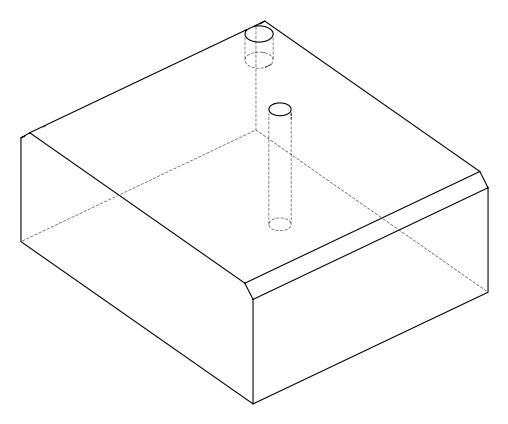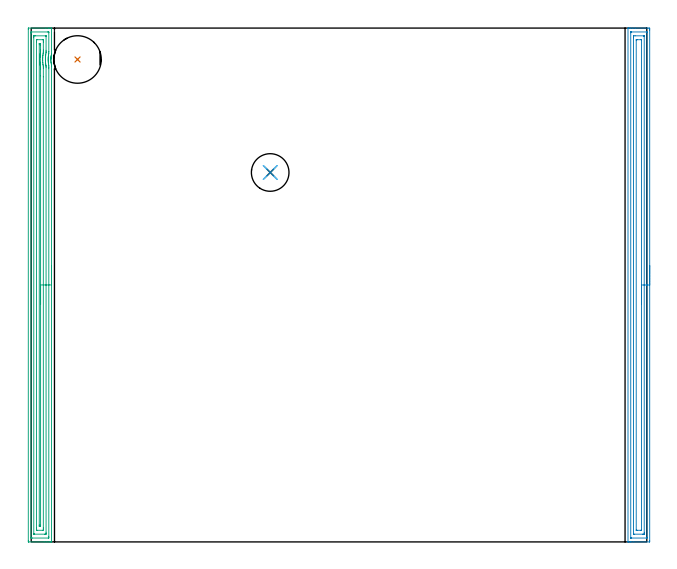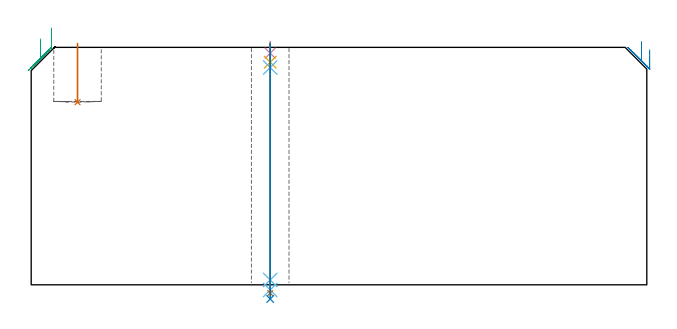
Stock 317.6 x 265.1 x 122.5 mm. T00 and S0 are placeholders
(PLAN: 8 operations, 6 tool changes, 21.4 min)
(1 INDEXABLE_INSERT_DRILL_BLIND_HOLE_FROM_SOLID | STEP1POCKET | NXT0302_020 | 0.12 min | 13196 mm3)
(2 AREA_MILL | FG_CHAMFER_SURFACE | UGT0205_001 | 8.76 min | 16627 mm3)
(3 AREA_MILL_1 | FG_CHAMFER_SURFACE_1 | UGT0205_001 | 10.8 min | 19091 mm3)
(4 SPOT_DRILL | STEP1HOLE | NXT0321_9005460120000 | 0.05 min | 178 mm3)
(5 DRILL_BLIND_HOLE_INTO_CENTER | STEP1HOLE | NXT0301_022 | 0.04 min | 95 mm3)
(6 GUN_DRILL_THROUGH_HOLE | STEP1HOLE | UGT0307_001 | 0.55 min | 2236 mm3)
(7 SPADE_DRILL_TO_ENLARGE_THROUGH_HOLE | STEP1HOLE | UGT0306_003 | 0.52 min | 12495 mm3)
(8 DRILL_TO_ENLARGE_THROUGH_HOLE | STEP1HOLE | UGT0301_261 | 0.53 min | 21166 mm3)
(TOOL NXT0302_020 | Index. Insert Drill 24.5mm [880-D2450L25-03] | D24.5 PA176 FL74 Z2)
(TOOL UGT0205_001 | Chamfer Mill 20 x 3 x 45 deg. | D20 FL50 Z2)
(TOOL NXT0321_9005460120000 | NC Spot Drill, 142deg, 12mm, Carbide, Uncoated | D12 PA142 FL30 Z2)
(TOOL NXT0301_022 | Carbide Drill 5.1mm [860.1-0510-015A1-MM 2214] | D5.1 PA140 FL28 Z2)
(TOOL UGT0307_001 | Gun Drill 5 mm | D5 PA130 FL24 Z1)
(TOOL UGT0306_003 | Spade Drill 12.5mm | D12.5 PA132 FL10 Z2)
(TOOL UGT0301_261 | Twist Drill 19.4 mm | D19.4 PA118 FL140 Z2)
(OP 1 INDEXABLE_INSERT_DRILL_BLIND_HOLE_FROM_SOLID)
G17 G21 G94 G90
T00 M6
G54
G17 G0 G90 X23.9 Y248.9 S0 M3
G43 Z132.5 H1
G94 G81 G98 Z94.2 F250. R124.5
G80
M5
M2
(OP 2 AREA_MILL)
G17 G21 G94 G90
T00 M6
G54
G17 G0 G90 X319.1 Y142.55 S1061 M3
G43 Z132.5 H0
Z121.3
G94 G1 Y142.512 Z120.428 F250.
Y142.398 Z119.564
Y142.209 Z118.712
Y141.947 Z117.88
Y141.613 Z117.074
Y141.21 Z116.3
Y140.742 Z115.564
Y140.21 Z114.872
Y139.621 Z114.229
Y138.978 Z113.64
Y138.286 Z113.108
Y137.55 Z112.64
Y136.776 Z112.237
Y135.97 Z111.903
Y135.138 Z111.641
Y134.286 Z111.452
Y133.422 Z111.338
Y132.55 Z111.3
Y0.632
X319.095 Y0.094 Z111.303
X319.092 Y0.01 Z111.306
X319.003 Y0. Z111.395
X310.877 Z119.518
X309.489 Z120.907
X309.128 Z121.267
X308.192 Z122.207
X308.045 Y0.001 Z122.347
X307.982 Y0.003 Z122.41
X307.903 Y0.01 Z122.488
X307.9 Y0.185 Z122.5
Y264.915
X307.902 Y265.09 Z122.488
X308.044 Y265.097 Z122.349
X308.192 Y265.1 Z122.207
X308.404 Z121.995
X309.128 Z121.267
X310.364 Z120.033
X311.751 Z118.644
X318.129 Z112.269
X318.747 Y265.094 Z111.651
X319.093 Y265.09 Z111.304
X319.097 Y264.826 Z111.302
X319.099 Y264.468 Z111.301
X319.1 Y264.106 Z111.3
Y132.55
X317.686 Z112.714
X317.685 Y2.421 Z112.715
X317.683 Y2.069 Z112.717
X317.681 Y2.026 Z112.719
X317.68 Y2.013 Z112.72
X317.655 Y2.01 Z112.745
X317.546 Y2.004 Z112.854
X317.409 Y2.001 Z112.991
X309.539 Y2. Z120.861
X309.368 Y2.003 Z121.032
X309.333 Y2.007 Z121.067
X309.322 Y2.01 Z121.078
X309.319 Y2.022 Z121.081
X309.317 Y2.062 Z121.083
X309.315 Y2.23 Z121.085
Y262.679
X309.317 Y263.031 Z121.083
X309.319 Y263.074 Z121.081
X309.32 Y263.088 Z121.08
X309.345 Y263.09 Z121.055
X309.454 Y263.096 Z120.946
X309.591 Y263.099 Z120.809
X317.461 Y263.1 Z112.939
X317.632 Y263.097 Z112.768
X317.667 Y263.093 Z112.733
X317.678 Y263.09 Z112.722
X317.681 Y263.078 Z112.719
X317.683 Y263.038 Z112.717
X317.685 Y262.87 Z112.715
X317.686 Y132.55 Z112.714
X316.272 Z114.128
X316.271 Y4.953 Z114.129
X316.269 Y4.21 Z114.131
X316.267 Y4.062 Z114.133
X316.265 Y4.017 Z114.135
X316.225 Y4.01 Z114.175
X316.123 Y4.007 Z114.277
X315.453 Y4. Z114.947
X311.081 Z119.319
X310.877 Y4.002 Z119.523
X310.809 Y4.005 Z119.591
X310.755 Y4.01 Z119.645
X310.735 Y4.022 Z119.665
X310.733 Y4.059 Z119.667
X310.73 Y4.21 Z119.67
X310.729 Y4.361 Z119.671
Y260.148
X310.731 Y260.89 Z119.669
X310.733 Y261.038 Z119.667
X310.735 Y261.084 Z119.665
X310.775 Y261.09 Z119.625
X310.877 Y261.093 Z119.523
X311.547 Y261.1 Z118.853
X315.919 Z114.481
X316.123 Y261.098 Z114.277
X316.191 Y261.095 Z114.209
X316.245 Y261.09 Z114.155
X316.265 Y261.078 Z114.135
X316.267 Y261.041 Z114.133
X316.27 Y260.89 Z114.13
X316.271 Y260.739 Z114.129
X316.272 Y132.55 Z114.128
X314.857 Z115.543
Y6.234
X314.855 Y6.103 Z115.545
X314.851 Y6.023 Z115.549
X314.81 Y6.01 Z115.59
X314.374 Y6. Z116.026
X312.626 Z117.774
X312.19 Y6.01 Z118.21
X312.149 Y6.016 Z118.251
X312.145 Y6.051 Z118.255
X312.143 Y6.102 Z118.257
Y258.866
X312.145 Y258.997 Z118.255
X312.149 Y259.077 Z118.251
X312.19 Y259.09 Z118.21
X312.626 Y259.1 Z117.774
X314.374 Z116.026
X314.81 Y259.09 Z115.59
X314.851 Y259.084 Z115.549
X314.855 Y259.049 Z115.545
X314.857 Y258.998 Z115.543
Y132.55
Y131.678 Z115.581
Y130.814 Z115.695
Y129.962 Z115.883
Y129.13 Z116.146
Y128.324 Z116.48
Y127.55 Z116.882
Y126.814 Z117.351
Y126.122 Z117.882
Y125.479 Z118.472
Y124.89 Z119.115
Y124.358 Z119.807
Y123.89 Z120.543
Y123.487 Z121.316
Y123.153 Z122.122
Y122.891 Z122.954
Y122.702 Z123.806
Y122.588 Z124.671
Y122.55 Z125.543
G0 Z132.5
M5
M2
(OP 3 AREA_MILL_1)
G17 G21 G94 G90
T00 M6
G54
G17 G0 G90 X10.5 Y142.575 S1061 M3
G43 Z132.5 H0
G94 G1 Y142.537 Z131.628 F250.
Y142.423 Z130.763
Y142.234 Z129.912
Y141.972 Z129.08
Y141.638 Z128.274
Y141.235 Z127.5
Y140.766 Z126.764
Y140.235 Z126.072
Y139.646 Z125.429
Y139.003 Z124.839
Y138.311 Z124.308
Y137.575 Z123.839
Y136.801 Z123.437
Y135.995 Z123.103
Y135.163 Z122.84
Y134.311 Z122.652
Y133.447 Z122.538
Y132.575 Z122.5
Y0.185
X10.497 Y0.01 Z122.489
X10.367 Y0.003 Z122.359
X10.229 Y0. Z122.228
X10.021 Z122.021
X9.299 Z121.294
X8.066 Z120.063
X6.682 Z118.677
X-1.172 Z110.826
X-1.432 Y0.004 Z110.566
X-1.492 Y0.01 Z110.505
X-1.499 Y0.073 Z110.499
X-1.5 Y0.632 Z110.5
Y264.468
X-1.494 Y265.032 Z110.504
X-1.492 Y265.09 Z110.506
X-1.428 Y265.1 Z110.57
X7.554 Z119.549
X8.939 Z120.935
X9.299 Z121.294
X10.229 Z122.229
X10.367 Y265.097 Z122.359
X10.497 Y265.09 Z122.489
X10.5 Y264.915 Z122.5
X10.498 Y251.927 Z122.498
X10.499 Y251.864 Z122.495
X10.491 Y251.783 Z122.487
X10.483 Y251.747 Z122.481
Y251.744
X10.443 Y251.542 Z122.44
X10.352 Y251.053 Z122.346
X10.336 Y250.97 Z122.331
X10.284 Y250.637 Z122.279
X10.266 Y250.524 Z122.262
X10.225 Y250.158 Z122.218
X10.215 Y250.077 Z122.209
X10.182 Y249.672 Z122.18
X10.178 Y249.63 Z122.177
X10.173 Y249.495 Z122.171
X10.172 Y249.47 Z122.17
X10.164 Y249.169 Z122.153
X10.162 Y248.898 Z122.149
X10.159 Y248.736 Z122.151
X10.172 Y248.272 Z122.171
X10.201 Y247.842 Z122.2
X10.24 Y247.475 Z122.238
X10.248 Y247.395 Z122.246
X10.312 Y246.948 Z122.31
X10.377 Y246.581 Z122.376
X10.391 Y246.502 Z122.39
X10.463 Y246.13 Z122.463
X10.474 Y246.073 Z122.473
X10.482 Y245.996 Z122.48
X10.496 Y245.751 Z122.495
Y245.733 Z122.496
X10.497 Y245.686 Z122.497
X10.499 Y245.606 Z122.499
X10.5 Y132.575 Z122.5
X9.086 Z121.086
X9.085 Y2.64 Z121.085
X9.084 Y2.421 Z121.084
X9.079 Y2.084 Z121.079
X9.077 Y2.01 Z121.077
X8.974 Y2.005 Z120.974
X8.837 Y2.001 Z120.837
X0.573 Y2. Z112.573
X0.11 Y2.001 Z112.11
X-0.042 Y2.007 Z111.958
X-0.071 Y2.009 Z111.929
X-0.079 Y2.062 Z111.921
X-0.083 Y2.199 Z111.917
X-0.085 Y2.421 Z111.915
Y262.46
X-0.084 Y262.679 Z111.916
X-0.079 Y263.016 Z111.921
X-0.077 Y263.09 Z111.923
X0.026 Y263.095 Z112.026
X0.164 Y263.099 Z112.164
X8.427 Y263.1 Z120.427
X8.89 Y263.099 Z120.89
X9.042 Y263.093 Z121.042
X9.071 Y263.091 Z121.071
X9.079 Y263.038 Z121.079
X9.083 Y262.901 Z121.083
X9.085 Y262.679 Z121.085
X9.084 Y253.062 Z121.084
X9.083 Y252.841 Z121.083
X9.078 Y252.174 Z121.078
X9.047 Y251.947 Z121.047
X8.959 Y251.402 Z120.959
X8.905 Y251.053 Z120.905
X8.849 Y250.62 Z120.849
X8.803 Y250.158 Z120.803
X8.776 Y249.801 Z120.776
X8.752 Y249.264 Z120.752
X8.749 Y248.934 Z120.749
X8.759 Y248.369 Z120.759
X8.775 Y248.012 Z120.775
X8.816 Y247.475 Z120.816
X8.864 Y247.027 Z120.864
X8.928 Y246.581 Z120.928
X9.029 Y245.964 Z121.029
X9.075 Y245.686 Z121.075
X9.083 Y245.014 Z121.083
X9.084 Y244.792 Z121.084
X9.085 Y244.117 Z121.085
X9.086 Y132.575 Z121.086
X7.671 Z119.671
Y4.984
X7.667 Y4.21 Z119.667
X7.665 Y4.096 Z119.665
X7.651 Y4.01 Z119.651
X7.554 Y4.008 Z119.554
X6.885 Y4.001 Z118.885
X1.649 Z113.649
X1.446 Y4.006 Z113.446
X1.378 Y4.01 Z113.378
X1.335 Y4.018 Z113.335
X1.333 Y4.09 Z113.333
X1.33 Y4.21 Z113.33
X1.329 Y4.329 Z113.329
Y260.116
X1.333 Y260.89 Z113.333
X1.335 Y261.004 Z113.335
X1.349 Y261.09 Z113.349
X1.446 Y261.092 Z113.446
X2.115 Y261.099 Z114.115
X7.351 Z119.351
X7.554 Y261.094 Z119.554
X7.622 Y261.09 Z119.622
X7.664 Y261.081 Z119.664
X7.667 Y261.01 Z119.667
X7.669 Y260.89 Z119.669
X7.671 Y260.771 Z119.671
X7.67 Y253.617 Z119.67
X7.668 Y252.841 Z119.668
X7.667 Y252.726 Z119.667
X7.657 Y252.339 Z119.657
X7.554 Y251.721 Z119.554
X7.474 Y251.135 Z119.474
X7.464 Y251.053 Z119.464
X7.393 Y250.324 Z119.393
X7.381 Y250.158 Z119.381
X7.345 Y249.479 Z119.345
X7.338 Y249.264 Z119.338
X7.34 Y248.589 Z119.34
X7.344 Y248.369 Z119.344
X7.379 Y247.654 Z119.379
X7.393 Y247.475 Z119.393
X7.469 Y246.668 Z119.469
X7.48 Y246.581 Z119.48
X7.554 Y246.068 Z119.554
X7.619 Y245.686 Z119.619
X7.632 Y245.607 Z119.632
X7.662 Y245.373 Z119.662
X7.671 Y244.673 Z119.671
Y132.575
X6.257 Z118.257
Y7.328
X6.254 Y6.893 Z118.254
X6.25 Y6.44 Z118.25
X6.238 Y6.01 Z118.238
X5.809 Y6. Z117.809
X3.191 Z115.191
X2.763 Y6.01 Z114.763
X2.75 Y6.15 Z114.75
X2.746 Y6.455 Z114.746
X2.744 Y6.893 Z114.744
X2.743 Y7.352 Z114.743
Y257.772
X2.745 Y258.207 Z114.745
X2.749 Y258.66 Z114.749
X2.762 Y259.09 Z114.762
X3.191 Y259.1 Z115.191
X5.809 Z117.809
X6.237 Y259.09 Z118.237
X6.249 Y258.95 Z118.249
X6.253 Y258.646 Z118.253
X6.255 Y258.207 Z118.255
X6.256 Y257.749 Z118.256
X6.255 Y253.736 Z118.255
X6.254 Y253.28 Z118.254
X6.249 Y252.841 Z118.249
X6.246 Y252.615 Z118.246
X6.218 Y252.422 Z118.218
X6.149 Y251.947 Z118.149
X6.108 Y251.641 Z118.108
X6.038 Y251.053 Z118.038
X6.016 Y250.84 Z118.016
X5.961 Y250.158 Z117.961
X5.952 Y250.012 Z117.952
X5.923 Y249.264 Z117.923
X5.92 Y249.15 Z117.92
X5.927 Y248.369 Z117.927
X5.93 Y248.245 Z117.93
X5.971 Y247.475 Z117.971
X5.983 Y247.297 Z117.983
X6.053 Y246.581 Z118.053
X6.083 Y246.3 Z118.083
X6.17 Y245.686 Z118.17
X6.233 Y245.252 Z118.233
X6.249 Y245.009 Z118.249
X6.252 Y244.792 Z118.252
X6.256 Y244.334 Z118.256
X6.257 Y239.974 Z118.257
Y132.575
X4.843 Z116.843
Y8.608
X4.842 Y8.245 Z116.842
X4.839 Y8.064 Z116.839
X4.836 Y8.022 Z116.836
X4.833 Y8.01 Z116.833
X4.809 Y8.007 Z116.809
X4.726 Y8.002 Z116.726
X4.224 Y8.008 Z116.224
X4.168 Y8.01 Z116.168
X4.164 Y8.081 Z116.164
X4.161 Y8.249 Z116.161
X4.157 Y8.586 Z116.157
Y8.681
Y256.492
X4.158 Y256.855 Z116.158
X4.161 Y257.036 Z116.161
X4.164 Y257.079 Z116.164
X4.167 Y257.09 Z116.167
X4.191 Y257.093 Z116.191
X4.274 Y257.098 Z116.274
X4.776 Y257.092 Z116.776
X4.832 Y257.09 Z116.832
X4.835 Y257.019 Z116.835
X4.839 Y256.851 Z116.839
X4.842 Y256.516 Z116.842
Y256.419
Y253.833
X4.841 Y253.736 Z116.841
X4.839 Y253.035 Z116.839
X4.836 Y252.944 Z116.836
X4.828 Y252.841 Z116.828
X4.817 Y252.75 Z116.817
X4.734 Y252.154 Z116.734
X4.706 Y251.947 Z116.706
X4.686 Y251.788 Z116.686
X4.639 Y251.357 Z116.639
X4.609 Y251.053 Z116.609
X4.581 Y250.734 Z116.581
X4.566 Y250.538 Z116.566
X4.542 Y250.158 Z116.542
X4.532 Y249.967 Z116.532
X4.521 Y249.69 Z116.521
X4.509 Y249.264 Z116.509
X4.507 Y249.068 Z116.507
Y248.809
X4.514 Y248.369 Z116.514
X4.52 Y248.099 Z116.52
X4.528 Y247.894 Z116.528
X4.55 Y247.475 Z116.55
X4.564 Y247.265 Z116.564
X4.589 Y246.937 Z116.589
X4.621 Y246.581 Z116.621
X4.643 Y246.371 Z116.643
X4.691 Y245.938 Z116.691
X4.725 Y245.686 Z116.725
X4.826 Y244.981 Z116.826
X4.836 Y244.895 Z116.836
X4.84 Y244.792 Z116.84
X4.842 Y244.696 Z116.842
X4.843 Y243.994 Z116.843
Y240.512
Y132.575
Y131.703 Z116.881
Y130.838 Z116.995
Y129.987 Z117.184
Y129.155 Z117.446
Y128.349 Z117.78
Y127.575 Z118.183
Y126.839 Z118.651
Y126.147 Z119.182
Y125.504 Z119.772
Y124.915 Z120.415
Y124.383 Z121.107
Y123.915 Z121.843
Y123.512 Z122.617
Y123.178 Z123.423
Y122.916 Z124.255
Y122.727 Z125.106
Y122.613 Z125.971
Y122.575 Z126.843
G0 Z132.5
M5
M2
(OP 4 SPOT_DRILL)
G17 G21 G94 G90
T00 M6
G54
G17 G0 G90 X123.3 Y190.6 S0 M3
G43 Z132.5 H0
G94 G81 G98 Z119.5 F250. R125.5
G80
M5
M2
(OP 5 DRILL_BLIND_HOLE_INTO_CENTER)
G17 G21 G94 G90
T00 M6
G54
G17 G0 G90 X123.3 Y190.6 S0 M3
G43 Z132.5 H1
G94 G81 G98 Z114.85 F250. R124.5
G80
M5
M2
(OP 6 GUN_DRILL_THROUGH_HOLE)
G17 G21 G94 G90
T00 M6
G54
G17 G0 G90 X123.3 Y190.6 M8
G43 Z132.5 H0
Z120.416
S716 M3
G94 G1 Z112.094 F125. M26
G4 X.084
Z2.5 F250.
G4 X.084
Z-2.666 F125.
G4 X.084
M5
M9
G0 Z120.416
Z132.5
M2
(OP 7 SPADE_DRILL_TO_ENLARGE_THROUGH_HOLE)
G17 G21 G94 G90
T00 M6
G54
G17 G0 G90 X123.3 Y190.6 S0 M3
G43 Z132.5 H0
G94 G73 G98 Z-4.283 F250. Q11.526 R124.5
G80
M5
M2
(OP 8 DRILL_TO_ENLARGE_THROUGH_HOLE)
G17 G21 G94 G90
T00 M6
G54
G17 G0 G90 X123.3 Y190.6 S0 M3
G43 Z132.5 H0
G94 G73 G98 Z-7.328 F250. Q18.547 R124.5
G80
M5
M2
